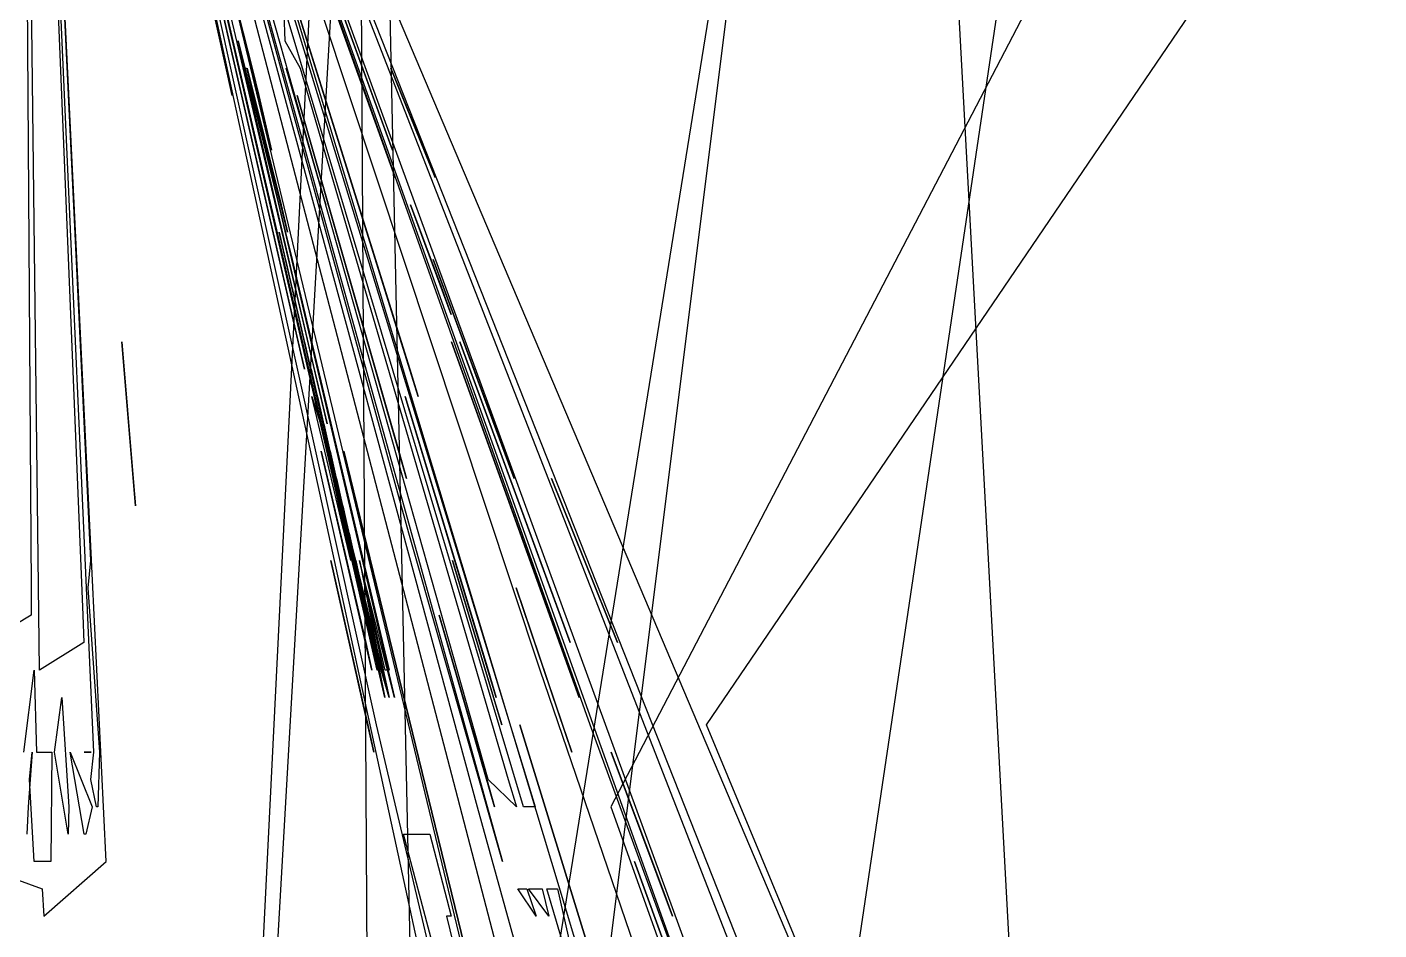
# Model space of a CAD drawing. Extents: x -7423 to 7380, y 2036 to 20000.
# Drawn here: x 6 to 1788, y 17631 to 18821 of the extents above; entities that cross this region are included whole.
import ezdxf

# ---------------------------------------------------------------- set-up
doc = ezdxf.new("R2010")
doc.units = 0

msp = doc.modelspace()

# ---------------------------------------------------------------- linework, layer by layer
for p, q in [((435.9375, 20000, 1785.7143), (265.1993, 16567.3077)), ((282.815, 16675.4808), (473.4375, 20000, 1785.7143)), ((475.0601, 14115.3846), (440.625, 20000, 1794.6429)), ((459.375, 20000, 1857.1429), (622.0578, 12456.7308)), ((603.5219, 16963.9423), (1092.1875, 20000, 1785.7143)), ((1073.4375, 20000, 1767.8571), (653.4455, 16639.4231)), ((1926.5625, 20000, 1633.9286), (775.8038, 17793.2692)), ((901.724, 17901.4423), (2329.6875, 20000, 1830.3571)), ((931.3214, 16459.1346), (1457.8125, 20000, 1928.5714)), ((1171.875, 20000, 1839.2857), (1577.0358, 12492.7885)), ((80.4036, 19812.5), (1120.3801, 17360.5769)), ((68.9603, 19740.3846), (1038.2299, 16026.4423)), ((71.2139, 19740.3846), (599.5718, 17793.2692)), ((116.5239, 19704.3269), (988.7695, 17468.75)), ((522.029, 18334.1346), (104.2418, 19668.2692)), ((104.2418, 19668.2692), (510.7297, 18370.1923)), ((914.0375, 17504.8077), (136.0051, 19632.2115)), ((748.7042, 17901.4423), (145.8333, 19596.1538)), ((145.8333, 19596.1538), (933.3246, 17396.6346)), ((487.8681, 18658.6538), (146.885, 19596.1538)), ((146.885, 19596.1538), (474.7534, 18694.7115)), ((98.902, 19560.0962), (466.3462, 17901.4423)), ((110.7772, 17721.1538), (24.8898, 19487.9808)), ((157.7837, 19487.9808), (665.1455, 17829.3269)), ((411.7338, 18117.7885), (120.8433, 19451.9231)), ((27.8884, 19415.8654), (89.8625, 18117.7885)), ((509.6154, 18153.8462), (162.7667, 19415.8654)), ((162.7667, 19415.8654), (622.9968, 17757.2115)), ((1367.8636, 14331.7308), (162.3535, 19343.75)), ((614.2703, 17829.3269), (186.2793, 19343.75)), ((171.3429, 19271.6346), (401.8429, 18298.0769)), ((171.3429, 19271.6346), (401.8429, 18298.0769)), ((171.3429, 19271.6346), (401.8429, 18298.0769)), ((171.3429, 19271.6346), (401.8429, 18298.0769)), ((171.3429, 19271.6346), (401.8429, 18298.0769)), ((171.3429, 19271.6346), (401.8429, 18298.0769)), ((171.3429, 19271.6346), (401.8429, 18298.0769)), ((171.3429, 19271.6346), (401.8429, 18298.0769)), ((171.3429, 19271.6346), (401.8429, 18298.0769)), ((171.3429, 19271.6346), (401.8429, 18298.0769)), ((171.3429, 19271.6346), (401.8429, 18298.0769)), ((171.3429, 19271.6346), (401.8429, 18298.0769)), ((171.3429, 19271.6346), (401.8429, 18298.0769)), ((171.3429, 19271.6346), (401.8429, 18298.0769)), ((171.3429, 19271.6346), (401.8429, 18298.0769)), ((171.3429, 19271.6346), (401.8429, 18298.0769)), ((171.3429, 19271.6346), (401.8429, 18298.0769)), ((94.5012, 17865.3846), (33.1781, 19235.5769)), ((409.6304, 18225.9615), (177.8345, 19235.5769)), ((478.0273, 17937.5), (177.8345, 19235.5769)), ((478.0273, 17937.5), (177.8345, 19235.5769)), ((478.0273, 17937.5), (177.8345, 19235.5769)), ((478.0273, 17937.5), (177.8345, 19235.5769)), ((478.0273, 17937.5), (177.8345, 19235.5769)), ((478.0273, 17937.5), (177.8345, 19235.5769)), ((478.0273, 17937.5), (177.8345, 19235.5769)), ((478.0273, 17937.5), (177.8345, 19235.5769)), ((478.0273, 17937.5), (177.8345, 19235.5769)), ((478.0273, 17937.5), (177.8345, 19235.5769)), ((478.0273, 17937.5), (177.8345, 19235.5769)), ((478.0273, 17937.5), (177.8345, 19235.5769)), ((478.0273, 17937.5), (177.8345, 19235.5769)), ((478.0273, 17937.5), (177.8345, 19235.5769)), ((478.0273, 17937.5), (177.8345, 19235.5769)), ((1030.4988, 17396.6346), (303.2477, 19235.5769)), ((4.1692, 19199.5192), (11.6561, 18081.7308)), ((32.6585, 19199.5192), (79.7338, 18045.6731)), ((22.8678, 17973.5577), (8.7139, 19163.4615)), ((372.0828, 18370.1923), (206.6556, 19091.3462)), ((206.6556, 19091.3462), (363.8509, 18406.25)), ((491.4175, 18622.5962), (323.3924, 19091.3462)), ((323.3924, 19091.3462), (478.5532, 18658.6538)), ((276.5425, 18730.7692), (212.8405, 19019.2308)), ((212.8405, 19019.2308), (268.6861, 18766.8269)), ((1360.6145, 15521.6346), (328.1125, 18947.1154)), ((467.9112, 17973.5577), (260.7422, 18875)), ((328.3504, 18658.6538), (275.3906, 18875)), ((275.3906, 18875), (302.941, 18766.8269)), ((344.689, 18838.9423), (346.0412, 18802.8846)), ((660.8699, 17793.2692), (347.7126, 18838.9423)), ((682.517, 17973.5577), (395.0821, 18838.9423)), ((401.8429, 18298.0769), (284.7306, 18802.8846)), ((284.7306, 18802.8846), (355.9195, 18514.4231)), ((401.8429, 18298.0769), (284.7306, 18802.8846)), ((284.7306, 18802.8846), (355.9195, 18514.4231)), ((401.8429, 18298.0769), (284.7306, 18802.8846)), ((284.7306, 18802.8846), (355.9195, 18514.4231)), ((346.0412, 18802.8846), (366.0983, 18766.8269)), ((268.6861, 18766.8269), (276.5425, 18730.7692)), ((401.8429, 18298.0769), (292.2363, 18766.8269)), ((292.2363, 18766.8269), (295.4477, 18766.8269)), ((401.8429, 18298.0769), (292.2363, 18766.8269)), ((292.2363, 18766.8269), (295.4477, 18766.8269)), ((401.8429, 18298.0769), (292.2363, 18766.8269)), ((292.2363, 18766.8269), (295.4477, 18766.8269)), ((401.8429, 18298.0769), (292.2363, 18766.8269)), ((292.2363, 18766.8269), (295.4477, 18766.8269)), ((401.8429, 18298.0769), (292.2363, 18766.8269)), ((292.2363, 18766.8269), (295.4477, 18766.8269)), ((401.8429, 18298.0769), (292.2363, 18766.8269)), ((292.2363, 18766.8269), (295.4477, 18766.8269)), ((401.8429, 18298.0769), (292.2363, 18766.8269)), ((292.2363, 18766.8269), (295.4477, 18766.8269)), ((401.8429, 18298.0769), (292.2363, 18766.8269)), ((292.2363, 18766.8269), (295.4477, 18766.8269)), ((401.8429, 18298.0769), (292.2363, 18766.8269)), ((292.2363, 18766.8269), (295.4477, 18766.8269)), ((401.8429, 18298.0769), (292.2363, 18766.8269)), ((292.2363, 18766.8269), (295.4477, 18766.8269)), ((401.8429, 18298.0769), (292.2363, 18766.8269)), ((292.2363, 18766.8269), (295.4477, 18766.8269)), ((401.8429, 18298.0769), (292.2363, 18766.8269)), ((292.2363, 18766.8269), (295.4477, 18766.8269)), ((401.8429, 18298.0769), (292.2363, 18766.8269)), ((292.2363, 18766.8269), (295.4477, 18766.8269)), ((401.8429, 18298.0769), (292.2363, 18766.8269)), ((292.2363, 18766.8269), (295.4477, 18766.8269)), ((295.4477, 18766.8269), (483.7427, 17973.5577)), ((295.4477, 18766.8269), (483.7427, 17973.5577)), ((295.4477, 18766.8269), (483.7427, 17973.5577)), ((295.4477, 18766.8269), (483.7427, 17973.5577)), ((295.4477, 18766.8269), (490.5599, 17937.5)), ((295.4477, 18766.8269), (490.5599, 17937.5)), ((295.4477, 18766.8269), (490.5599, 17937.5)), ((295.4477, 18766.8269), (490.5599, 17937.5)), ((295.4477, 18766.8269), (490.5599, 17937.5)), ((295.4477, 18766.8269), (490.5599, 17937.5)), ((295.4477, 18766.8269), (490.5599, 17937.5)), ((295.4477, 18766.8269), (490.5599, 17937.5)), ((295.4477, 18766.8269), (490.5599, 17937.5)), ((295.4477, 18766.8269), (490.5599, 17937.5)), ((349.7972, 18550.4808), (296.5182, 18766.8269)), ((296.5182, 18766.8269), (341.0958, 18586.5385)), ((302.941, 18766.8269), (311.7989, 18730.7692)), ((399.99, 18586.5385), (347.9004, 18766.8269)), ((347.9004, 18766.8269), (389.7862, 18622.5962)), ((366.0983, 18766.8269), (640.65, 17829.3269)), ((544.0267, 18622.5962), (485.9901, 18766.8269)), ((485.9901, 18766.8269), (529.7852, 18658.6538)), ((311.7989, 18730.7692), (328.3504, 18658.6538)), ((506.6481, 18225.9615), (362.48, 18730.7692)), ((362.48, 18730.7692), (496.3504, 18262.0192)), ((474.7534, 18694.7115), (487.8681, 18658.6538)), ((478.5532, 18658.6538), (491.4175, 18622.5962)), ((529.7852, 18658.6538), (544.0267, 18622.5962)), ((389.7862, 18622.5962), (399.99, 18586.5385)), ((341.0958, 18586.5385), (349.7972, 18550.4808)), ((565.2043, 18442.3077), (511.6436, 18586.5385)), ((511.6436, 18586.5385), (552.1209, 18478.3654)), ((338.4728, 18550.4808), (478.0273, 17937.5)), ((346.8925, 18514.4231), (338.4728, 18550.4808)), ((346.8925, 18514.4231), (478.0273, 17937.5)), ((355.3122, 18478.3654), (346.8925, 18514.4231)), ((473.1884, 17973.5577), (346.8925, 18514.4231)), ((355.9195, 18514.4231), (483.7427, 17973.5577)), ((355.9195, 18514.4231), (483.7427, 17973.5577)), ((355.9195, 18514.4231), (483.7427, 17973.5577)), ((648.3248, 18225.9615), (541.6166, 18514.4231)), ((541.6166, 18514.4231), (635.1475, 18262.0192)), ((355.3122, 18478.3654), (478.0273, 17937.5)), ((363.732, 18442.3077), (355.3122, 18478.3654)), ((473.1884, 17973.5577), (355.3122, 18478.3654)), ((552.1209, 18478.3654), (565.2043, 18442.3077)), ((363.732, 18442.3077), (478.0273, 17937.5)), ((372.1517, 18406.25), (363.732, 18442.3077)), ((473.1884, 17973.5577), (363.732, 18442.3077)), ((149.2701, 18189.9038), (131.429, 18406.25)), ((131.429, 18406.25), (146.2966, 18225.9615)), ((363.8509, 18406.25), (372.0828, 18370.1923)), ((372.1517, 18406.25), (478.0273, 17937.5)), ((380.5714, 18370.1923), (372.1517, 18406.25)), ((473.1884, 17973.5577), (372.1517, 18406.25)), ((734.0495, 17937.5), (565.8366, 18406.25)), ((565.8366, 18406.25), (721.2164, 17973.5577)), ((722.2055, 18009.6154), (576.9043, 18406.25)), ((576.9043, 18406.25), (709.1221, 18045.6731)), ((380.5714, 18370.1923), (478.0273, 17937.5)), ((388.9911, 18334.1346), (380.5714, 18370.1923)), ((473.1884, 17973.5577), (380.5714, 18370.1923)), ((510.7297, 18370.1923), (522.029, 18334.1346)), ((432.974, 18117.7885), (381.7608, 18334.1346)), ((381.7608, 18334.1346), (392.9788, 18298.0769)), ((388.9911, 18334.1346), (478.0273, 17937.5)), ((397.4109, 18298.0769), (388.9911, 18334.1346)), ((473.1884, 17973.5577), (388.9911, 18334.1346)), ((624.8372, 17937.5), (504.6762, 18334.1346)), ((504.6762, 18334.1346), (613.9135, 17973.5577)), ((392.9788, 18298.0769), (401.3046, 18262.0192)), ((397.4109, 18298.0769), (478.0273, 17937.5)), ((405.8306, 18262.0192), (397.4109, 18298.0769)), ((473.1884, 17973.5577), (397.4109, 18298.0769)), ((460.8749, 17973.5577), (393.7613, 18262.0192)), ((393.7613, 18262.0192), (452.6743, 18009.6154)), ((401.3046, 18262.0192), (432.974, 18117.7885)), ((405.8306, 18262.0192), (478.0273, 17937.5)), ((414.2503, 18225.9615), (405.8306, 18262.0192)), ((473.1884, 17973.5577), (405.8306, 18262.0192)), ((670.2036, 17252.4038), (423.9345, 18262.0192)), ((423.9345, 18262.0192), (661.4083, 17288.4615)), ((496.3504, 18262.0192), (506.6481, 18225.9615)), ((635.1475, 18262.0192), (648.3248, 18225.9615)), ((146.2966, 18225.9615), (149.2701, 18189.9038)), ((467.9112, 17973.5577), (409.6304, 18225.9615)), ((414.2503, 18225.9615), (478.0273, 17937.5)), ((422.67, 18189.9038), (414.2503, 18225.9615)), ((473.1884, 17973.5577), (414.2503, 18225.9615)), ((784.405, 18009.6154), (697.6037, 18225.9615)), ((697.6037, 18225.9615), (770.1948, 18045.6731)), ((422.67, 18189.9038), (478.0273, 17937.5)), ((431.0897, 18153.8462), (422.67, 18189.9038)), ((473.1884, 17973.5577), (422.67, 18189.9038)), ((431.0897, 18153.8462), (478.0273, 17937.5)), ((439.5095, 18117.7885), (431.0897, 18153.8462)), ((483.3984, 17937.5), (431.0897, 18153.8462)), ((633.0128, 17721.1538), (509.6154, 18153.8462)), ((89.8625, 18117.7885), (86.5885, 18081.7308)), ((463.2412, 17865.3846), (406.8322, 18117.7885)), ((406.8322, 18117.7885), (455.4162, 17901.4423)), ((747.9217, 16567.3077), (411.7338, 18117.7885)), ((439.5095, 18117.7885), (478.0273, 17937.5)), ((447.9292, 18081.7308), (439.5095, 18117.7885)), ((483.3984, 17937.5), (439.5095, 18117.7885)), ((478.4655, 17973.5577), (444.4111, 18117.7885)), ((444.4111, 18117.7885), (483.3984, 17937.5)), ((478.4655, 17973.5577), (444.4111, 18117.7885)), ((444.4111, 18117.7885), (473.1884, 17973.5577)), ((478.4655, 17973.5577), (444.4111, 18117.7885)), ((444.4111, 18117.7885), (483.3984, 17937.5)), ((478.4655, 17973.5577), (444.4111, 18117.7885)), ((444.4111, 18117.7885), (483.3984, 17937.5)), ((478.4655, 17973.5577), (444.4111, 18117.7885)), ((444.4111, 18117.7885), (483.3984, 17937.5)), ((478.4655, 17973.5577), (444.4111, 18117.7885)), ((444.4111, 18117.7885), (483.3984, 17937.5)), ((478.4655, 17973.5577), (444.4111, 18117.7885)), ((444.4111, 18117.7885), (483.3984, 17937.5)), ((490.5599, 17937.5), (444.4111, 18117.7885)), ((444.4111, 18117.7885), (473.1884, 17973.5577)), ((490.5599, 17937.5), (444.4111, 18117.7885)), ((444.4111, 18117.7885), (473.1884, 17973.5577)), ((490.5599, 17937.5), (444.4111, 18117.7885)), ((444.4111, 18117.7885), (473.1884, 17973.5577)), ((490.5599, 17937.5), (444.4111, 18117.7885)), ((444.4111, 18117.7885), (473.1884, 17973.5577)), ((490.5599, 17937.5), (444.4111, 18117.7885)), ((444.4111, 18117.7885), (473.1884, 17973.5577)), ((490.5599, 17937.5), (444.4111, 18117.7885)), ((444.4111, 18117.7885), (473.1884, 17973.5577)), ((490.5599, 17937.5), (444.4111, 18117.7885)), ((444.4111, 18117.7885), (473.1884, 17973.5577)), ((490.5599, 17937.5), (444.4111, 18117.7885)), ((444.4111, 18117.7885), (473.1884, 17973.5577)), ((490.5599, 17937.5), (444.4111, 18117.7885)), ((444.4111, 18117.7885), (473.1884, 17973.5577)), ((490.5599, 17937.5), (444.4111, 18117.7885)), ((444.4111, 18117.7885), (473.1884, 17973.5577)), ((632.1176, 17901.4423), (566.9509, 18117.7885)), ((566.9509, 18117.7885), (621.2565, 17937.5)), ((11.6561, 18081.7308), (11.8753, 18045.6731)), ((86.5885, 18081.7308), (101.9131, 17865.3846)), ((447.9292, 18081.7308), (478.0273, 17937.5)), ((456.3489, 18045.6731), (447.9292, 18081.7308)), ((483.3984, 17937.5), (447.9292, 18081.7308)), ((724.5092, 17865.3846), (651.0792, 18081.7308)), ((651.0792, 18081.7308), (712.2709, 17901.4423)), ((11.8753, 18045.6731), (-48.3774, 18009.6154)), ((79.7338, 18045.6731), (81.2049, 18009.6154)), ((456.3489, 18045.6731), (478.0273, 17937.5)), ((464.7686, 18009.6154), (456.3489, 18045.6731)), ((483.3984, 17937.5), (456.3489, 18045.6731)), ((622.5586, 17793.2692), (549.6544, 18045.6731)), ((549.6544, 18045.6731), (612.3861, 17829.3269)), ((709.1221, 18045.6731), (722.2055, 18009.6154)), ((770.1948, 18045.6731), (784.405, 18009.6154)), ((81.2049, 18009.6154), (22.8678, 17973.5577)), ((452.6743, 18009.6154), (460.8749, 17973.5577)), ((464.7686, 18009.6154), (467.9112, 17973.5577)), ((473.1884, 17973.5577), (464.7686, 18009.6154)), ((483.3984, 17937.5), (464.7686, 18009.6154)), ((1.853, 17865.3846), (15.8316, 17973.5577)), ((15.8316, 17973.5577), (18.5296, 17865.3846)), ((473.1884, 17973.5577), (467.9112, 17973.5577)), ((483.3984, 17937.5), (473.1884, 17973.5577)), ((483.7427, 17973.5577), (478.4655, 17973.5577)), ((483.7427, 17973.5577), (478.4655, 17973.5577)), ((483.7427, 17973.5577), (478.4655, 17973.5577)), ((483.7427, 17973.5577), (478.4655, 17973.5577)), ((483.7427, 17973.5577), (478.4655, 17973.5577)), ((483.7427, 17973.5577), (478.4655, 17973.5577)), ((483.7427, 17973.5577), (478.4655, 17973.5577)), ((613.9135, 17973.5577), (624.8372, 17937.5)), ((1040.0391, 16927.8846), (682.517, 17973.5577)), ((721.2164, 17973.5577), (734.0495, 17937.5)), ((42.6182, 17865.3846), (51.9206, 17937.5)), ((51.9206, 17937.5), (61.2981, 17793.2692)), ((621.2565, 17937.5), (632.1176, 17901.4423)), ((455.4162, 17901.4423), (463.2412, 17865.3846)), ((466.3462, 17901.4423), (534.5928, 17612.9808)), ((845.002, 17288.4615), (655.7993, 17901.4423)), ((655.7993, 17901.4423), (833.7653, 17324.5192)), ((712.2709, 17901.4423), (724.5092, 17865.3846)), ((946.2515, 17360.5769), (748.7042, 17901.4423)), ((1337.3898, 16855.7692), (901.724, 17901.4423)), ((12.9708, 17865.3846), (7.6623, 17793.2692)), ((9.4213, 17829.3269), (12.9708, 17865.3846)), ((18.5296, 17865.3846), (38.9123, 17865.3846)), ((38.9123, 17865.3846), (37.5851, 17721.1538)), ((60.3528, 17757.2115), (42.6182, 17865.3846)), ((81.7683, 17757.2115), (63.0008, 17865.3846)), ((63.0008, 17865.3846), (91.9471, 17793.2692)), ((88.9423, 17865.3846), (81.5304, 17865.3846)), ((81.5304, 17865.3846), (90.7953, 17865.3846)), ((90.7953, 17865.3846), (88.9423, 17865.3846)), ((90.4447, 17829.3269), (94.5012, 17865.3846)), ((101.9131, 17865.3846), (99.6094, 17793.2692)), ((857.1214, 17649.0385), (776.3922, 17865.3846)), ((776.3922, 17865.3846), (843.9754, 17685.0962)), ((15.8253, 17721.1538), (9.4213, 17829.3269)), ((97.6938, 17793.2692), (90.4447, 17829.3269)), ((612.3861, 17829.3269), (622.5586, 17793.2692)), ((651.2921, 17793.2692), (614.2703, 17829.3269)), ((640.65, 17829.3269), (651.2921, 17793.2692)), ((665.1455, 17829.3269), (676.1944, 17793.2692)), ((7.6623, 17793.2692), (5.8406, 17757.2115)), ((61.2981, 17793.2692), (60.3528, 17757.2115)), ((91.9471, 17793.2692), (83.7152, 17757.2115)), ((99.6094, 17793.2692), (97.6938, 17793.2692)), ((599.5718, 17793.2692), (699.7696, 17432.6923)), ((676.1944, 17793.2692), (660.8699, 17793.2692)), ((775.8038, 17793.2692), (1072.635, 16963.9423)), ((83.7152, 17757.2115), (81.7683, 17757.2115)), ((540.809, 17612.9808), (502.2912, 17757.2115)), ((502.2912, 17757.2115), (537.3347, 17757.2115)), ((537.3347, 17757.2115), (565.292, 17649.0385)), ((622.9968, 17757.2115), (633.0128, 17721.1538)), ((-73.1921, 17721.1538), (26.123, 17685.0962)), ((37.5851, 17721.1538), (15.8253, 17721.1538)), ((28.5707, 17649.0385), (110.7772, 17721.1538)), ((898.6816, 17468.75), (807.0913, 17721.1538)), ((807.0913, 17721.1538), (885.8799, 17504.8077)), ((26.123, 17685.0962), (28.5707, 17649.0385)), ((677.5341, 17649.0385), (653.0762, 17685.0962)), ((653.0762, 17685.0962), (665.133, 17685.0962)), ((665.133, 17685.0962), (677.5341, 17649.0385)), ((693.8602, 17649.0385), (667.1424, 17685.0962)), ((667.1424, 17685.0962), (685.2276, 17685.0962)), ((685.2276, 17685.0962), (693.8602, 17649.0385)), ((723.5577, 17576.9231), (691.256, 17685.0962)), ((691.256, 17685.0962), (705.3223, 17685.0962)), ((705.3223, 17685.0962), (729.8678, 17576.9231)), ((843.9754, 17685.0962), (857.1214, 17649.0385)), ((565.292, 17649.0385), (559.1697, 17649.0385)), ((559.1697, 17649.0385), (567.7459, 17612.9808))]:
    msp.add_line(p, q)

doc.saveas('drawing.dxf')
